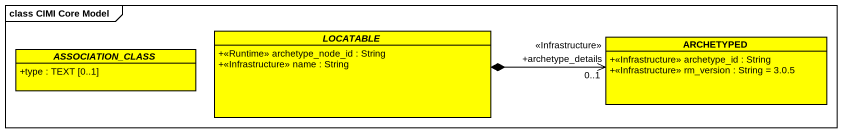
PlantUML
@startuml
mainframe class CIMI Core Model
hide circle
hide empty members
skinparam classAttributeIconSize 0
abstract class ASSOCIATION_CLASS #FFFF00 {
  +type : TEXT [0..1]
}
abstract class LOCATABLE #FFFF00 {
  +<<Runtime>> archetype_node_id : String
  +<<Infrastructure>> name : String
}
class ARCHETYPED #FFFF00 {
  +<<Infrastructure>> archetype_id : String
  +<<Infrastructure>> rm_version : String = 3.0.5
}
LOCATABLE *-right-> "+archetype_details\n0..1\n<<Infrastructure>>" ARCHETYPED
@enduml
